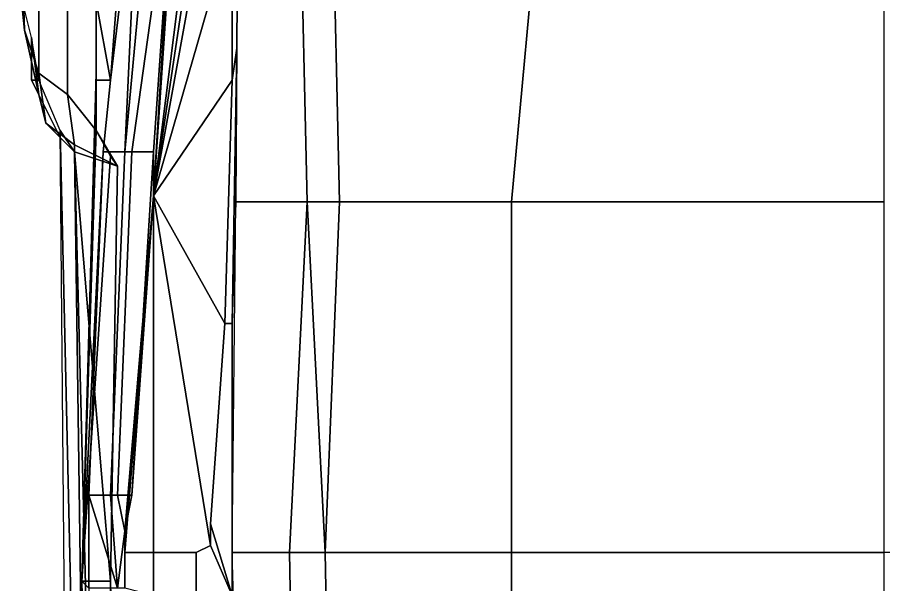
# Model space of a CAD drawing. Extents: x -29 to 31, y -38 to 119.
# Drawn here: x -29.43 to 0.82, y 47.58 to 67.41 of the extents above; entities that cross this region are included whole.
import ezdxf

# ---------------------------------------------------------------- set-up
doc = ezdxf.new("R2010")
doc.units = 0
for name, color, linetype in [('BACKFENDER', 7, 'CONTINUOUS'), ('BACKSIDE', 7, 'CONTINUOUS'), ('BACKWINDOW', 251, 'CONTINUOUS'), ('FRONTDOOR', 7, 'CONTINUOUS'), ('ROOF', 7, 'CONTINUOUS'), ('RUNBOARD', 240, 'CONTINUOUS')]:
    doc.layers.add(name, color=color, linetype=linetype)

msp = doc.modelspace()

# ---------------------------------------------------------------- linework, layer by layer
at = {"layer": 'BACKFENDER', "color": 0, "linetype": 'CONTINUOUS'}
for points in [[(-29.181, 66.958, -17.317), (-29.306, 68.208, -17.692), (-29.431, 71.958, -12.192), (-29.306, 70.958, -10.942)], [(-28.681, 65.458, -16.942), (-29.181, 66.958, -17.317), (-29.306, 70.958, -10.942), (-28.681, 69.458, -9.942)], [(-27.681, 64.708, -16.442), (-28.681, 65.458, -16.942), (-28.681, 69.458, -9.942), (-27.681, 68.708, -8.942)], [(-26.681, 63.458, -15.692), (-27.681, 64.708, -16.442), (-27.681, 68.708, -8.942), (-26.681, 67.958, -8.942)], [(-28.681, 64.708, -22.442), (-28.931, 66.708, -22.692), (-29.306, 68.208, -17.692), (-29.181, 66.958, -17.317)], [(-28.431, 63.708, -22.192), (-28.681, 64.708, -22.442), (-29.181, 66.958, -17.317), (-28.681, 65.458, -16.942)], [(-28.681, 65.208, -26.692), (-28.931, 66.708, -24.692), (-28.931, 65.208, -26.692)], [(-28.931, 65.208, -26.692), (-28.931, 66.708, -24.692), (-28.931, 66.708, -22.692), (-28.681, 64.708, -22.442)], [(-27.431, 62.958, -21.942), (-28.431, 63.708, -22.192), (-28.681, 65.458, -16.942), (-27.681, 64.708, -16.442)], [(-27.931, 63.458, -26.692), (-28.681, 65.208, -26.692), (-28.931, 65.208, -26.692), (-27.931, 63.208, -24.692)], [(-27.931, 63.208, -24.692), (-28.931, 65.208, -26.692), (-28.681, 64.708, -22.442), (-28.431, 63.708, -22.192)], [(-25.931, 62.208, -23.692), (-27.431, 62.958, -21.942), (-27.681, 64.708, -16.442), (-26.681, 63.458, -15.692)], [(-27.431, 62.708, -24.192), (-27.931, 63.208, -24.692), (-28.431, 63.708, -22.192), (-27.431, 62.958, -21.942)], [(-27.931, 63.458, -26.692), (-27.931, 63.208, -24.692), (-27.431, 62.708, -24.192)], [(-25.931, 62.208, -23.692), (-27.431, 62.708, -24.192), (-27.431, 62.958, -21.942), (-25.931, 62.208, -23.692)]]:
    msp.add_3dface(points, dxfattribs=at)
at = {"layer": 'BACKSIDE', "color": 0, "linetype": 'CONTINUOUS'}
for points in [[(-26.181, 65.208, -0.692), (-26.681, 67.958, -8.942), (-25.431, 74.958, -4.192)], [(-26.181, 65.208, -0.692), (-25.431, 74.958, -4.192), (-25.181, 73.458, -1.192)], [(-25.681, 62.708, 0.558), (-26.431, 62.708, -0.442), (-26.181, 65.208, -0.692), (-25.181, 73.458, -1.192)], [(-25.431, 62.708, 1.308), (-25.681, 62.708, 0.558), (-24.681, 73.458, 0.058), (-23.931, 73.458, 1.308)], [(-25.681, 62.708, 0.558), (-25.181, 73.458, -1.192), (-24.681, 73.458, 0.058)], [(-24.681, 62.708, 1.558), (-25.431, 62.708, 1.308), (-23.931, 73.458, 1.308)], [(-21.768, 66.333, 14.808), (-21.931, 65.208, 14.308), (-21.931, 70.708, 12.308), (-21.731, 71.708, 13.308)], [(-26.181, 65.208, -0.692), (-26.681, 65.208, -4.692), (-26.681, 65.458, -12.442), (-26.681, 67.958, -8.942)], [(-21.931, 56.708, 16.908), (-22.181, 56.708, 15.558), (-21.931, 65.208, 14.308), (-21.768, 66.333, 14.808)], [(-21.931, 56.708, 16.908), (-21.768, 66.333, 14.808), (-21.806, 60.958, 16.308)], [(-27.181, 47.708, -3.952), (-27.181, 47.708, -12.692), (-26.681, 65.458, -12.442), (-26.681, 65.208, -4.692)], [(-27.181, 47.708, -12.692), (-26.681, 63.458, -15.692), (-26.681, 65.458, -12.442)], [(-26.431, 62.708, -0.442), (-27.181, 47.708, -3.952), (-26.681, 65.208, -4.692), (-26.181, 65.208, -0.692)], [(-27.181, 47.708, -12.692), (-26.181, 62.558, -21.442), (-26.681, 63.458, -15.692)], [(-26.431, 62.708, -0.442), (-26.931, 50.708, -0.442), (-26.931, 47.458, -1.192), (-27.181, 47.708, -3.952)], [(-26.181, 50.708, 0.558), (-26.931, 50.708, -0.442), (-26.431, 62.708, -0.442), (-25.681, 62.708, 0.558)], [(-25.931, 50.708, 1.308), (-26.181, 50.708, 0.558), (-25.681, 62.708, 0.558), (-25.431, 62.708, 1.308)], [(-25.431, 50.708, 1.558), (-25.931, 50.708, 1.308), (-25.431, 62.708, 1.308), (-24.681, 62.708, 1.558)], [(-27.181, 47.708, -12.692), (-26.181, 47.708, -23.692), (-25.931, 62.208, -23.692), (-26.181, 62.558, -21.442)], [(-21.931, 47.208, 17.808), (-22.681, 49.708, 16.058), (-22.181, 56.708, 15.558), (-21.931, 56.708, 16.908)], [(-21.931, 47.208, 17.808), (-21.931, 56.708, 16.908), (-21.931, 48.708, 17.708)], [(-26.181, 50.708, 0.558), (-25.931, 47.458, 0.808), (-26.931, 50.708, -0.442)], [(-26.931, 50.708, -0.442), (-25.931, 47.458, 0.808), (-26.931, 47.458, -1.192)], [(-25.681, 49.458, 2.308), (-25.931, 47.458, 0.808), (-26.181, 50.708, 0.558), (-25.931, 50.708, 1.308)], [(-25.681, 49.458, 2.308), (-25.931, 50.708, 1.308), (-25.431, 50.708, 1.558)], [(-21.931, 47.208, 17.808), (-22.681, 48.958, 15.308), (-22.681, 49.708, 16.058)], [(-25.681, 47.458, 3.808), (-25.931, 47.458, 0.808), (-25.681, 49.458, 2.308), (-25.681, 48.708, 3.558)], [(-24.681, 47.208, 9.058), (-25.681, 47.458, 3.808), (-25.681, 48.708, 3.558), (-24.681, 48.708, 9.058)], [(-23.181, 47.208, 14.558), (-24.681, 47.208, 9.058), (-24.681, 48.708, 9.058), (-23.181, 48.708, 14.308)], [(-21.931, 47.208, 17.808), (-23.181, 47.208, 14.558), (-23.181, 48.708, 14.308), (-22.681, 48.958, 15.308)]]:
    msp.add_3dface(points, dxfattribs=at)
at = {"layer": 'BACKWINDOW', "color": 0, "linetype": 'CONTINUOUS'}
for points in [[(-24.681, 61.165, 8.115), (-23.681, 75.958, 3.058), (-22.681, 76.958, 5.308)], [(-24.681, 61.165, 8.115), (-22.681, 76.958, 5.308), (-22.431, 76.208, 7.808)], [(-24.681, 61.165, 8.115), (-22.431, 76.208, 7.808), (-22.181, 74.958, 9.558)], [(-24.681, 61.165, 8.115), (-23.931, 73.458, 1.308), (-23.681, 75.958, 3.058)], [(-24.681, 61.165, 8.115), (-22.181, 74.958, 9.558), (-21.931, 70.708, 12.308)], [(-24.681, 61.165, 8.115), (-24.681, 62.708, 1.558), (-23.931, 73.458, 1.308)], [(-24.681, 61.165, 8.115), (-21.931, 70.708, 12.308), (-21.931, 65.208, 14.308)], [(-24.681, 61.165, 8.115), (-21.931, 65.208, 14.308), (-22.181, 56.708, 15.558)], [(-24.681, 61.165, 8.115), (-25.431, 50.708, 1.558), (-24.681, 62.708, 1.558)], [(-24.681, 61.165, 8.115), (-24.681, 48.708, 9.058), (-25.681, 48.708, 3.558)], [(-24.681, 61.165, 8.115), (-25.681, 48.708, 3.558), (-25.681, 49.458, 2.308)], [(-24.681, 61.165, 8.115), (-25.681, 49.458, 2.308), (-25.431, 50.708, 1.558)], [(-24.681, 61.165, 8.115), (-22.181, 56.708, 15.558), (-22.681, 49.708, 16.058), (-22.681, 48.958, 15.308)], [(-22.181, 56.708, 15.558), (-22.681, 49.708, 16.058), (-22.681, 48.958, 15.308), (-24.681, 61.165, 8.115)], [(-24.681, 61.165, 8.115), (-22.681, 48.958, 15.308), (-23.181, 48.708, 14.308), (-24.681, 48.708, 9.058)]]:
    msp.add_3dface(points, dxfattribs=at)
at = {"layer": 'FRONTDOOR', "color": 0, "linetype": 'CONTINUOUS'}
for points in [[(-27.181, 47.708, -12.692), (-26.931, 36.208, -14.192), (-25.931, 35.958, -23.692), (-26.181, 47.708, -23.692)], [(-27.181, 47.708, -3.952), (-26.931, 36.958, -5.192), (-26.931, 36.208, -14.192), (-27.181, 47.708, -12.692)], [(-26.931, 47.458, -1.192), (-26.931, 36.958, -5.192), (-27.181, 47.708, -3.952)]]:
    msp.add_3dface(points, dxfattribs=at)
at = {"layer": 'ROOF', "color": 0, "linetype": 'CONTINUOUS'}
for points in [[(-21.731, 71.708, 13.308), (-19.556, 71.708, 15.683), (-19.306, 60.958, 18.433), (-21.806, 60.958, 16.308)], [(-19.556, 71.708, 15.683), (-18.431, 71.708, 16.308), (-18.181, 60.958, 19.058), (-19.306, 60.958, 18.433)], [(-18.431, 71.708, 16.308), (-11.181, 71.708, 19.433), (-12.181, 60.958, 22.183), (-18.181, 60.958, 19.058)], [(0.819, 71.708, 20.433), (0.819, 60.958, 23.308), (-12.181, 60.958, 22.183), (-11.181, 71.708, 19.433)], [(-21.806, 60.958, 16.308), (-19.306, 60.958, 18.433), (-19.931, 48.708, 19.308), (-21.931, 48.708, 17.708)], [(-19.306, 60.958, 18.433), (-18.681, 48.708, 20.183), (-19.931, 48.708, 19.308)], [(-19.306, 60.958, 18.433), (-18.181, 60.958, 19.058), (-18.681, 48.708, 20.183), (-19.931, 48.708, 19.308)], [(-19.306, 60.958, 18.433), (-18.181, 60.958, 19.058), (-18.181, 60.958, 19.058), (-18.681, 48.708, 20.183)], [(-18.181, 60.958, 19.058), (-12.181, 60.958, 22.183), (-12.181, 48.708, 23.308), (-18.681, 48.708, 20.183)], [(0.819, 60.958, 23.308), (0.819, 48.708, 24.183), (-12.181, 48.708, 23.308), (-12.181, 60.958, 22.183)], [(-21.931, 48.708, 17.708), (-19.931, 48.708, 19.308), (-19.681, 35.208, 19.558), (-21.531, 35.208, 17.558)], [(-19.931, 48.708, 19.308), (-18.681, 48.708, 20.183), (-18.431, 35.208, 20.558), (-19.681, 35.208, 19.558)], [(-18.681, 48.708, 20.183), (-12.181, 48.708, 23.308), (-12.181, 35.208, 23.058), (-18.431, 35.208, 20.558)], [(0.819, 48.708, 24.183), (0.819, 35.208, 23.808), (-12.181, 35.208, 23.058), (-12.181, 48.708, 23.308)], [(0.819, 48.708, 24.183), (0.819, 35.208, 23.808), (13.819, 35.208, 23.058), (13.819, 48.708, 23.308)]]:
    msp.add_3dface(points, dxfattribs=at)
at = {"layer": 'RUNBOARD', "color": 0, "linetype": 'CONTINUOUS'}
for points in [[(-27.931, 63.458, -26.692), (-26.681, 8.208, -24.942), (-27.431, 7.458, -26.442)], [(-26.681, 8.208, -24.942), (-27.931, 63.458, -26.692), (-27.431, 62.708, -24.192)], [(-26.056, 8.583, -24.442), (-26.681, 8.208, -24.942), (-27.431, 62.708, -24.192)], [(-25.931, 62.208, -23.692), (-26.181, 47.708, -23.692), (-27.431, 62.708, -24.192)], [(-27.431, 62.708, -24.192), (-26.181, 47.708, -23.692), (-26.056, 8.583, -24.442)], [(-26.181, 47.708, -23.692), (-25.931, 35.958, -23.692), (-26.056, 8.583, -24.442)]]:
    msp.add_3dface(points, dxfattribs=at)

doc.saveas('drawing.dxf')
